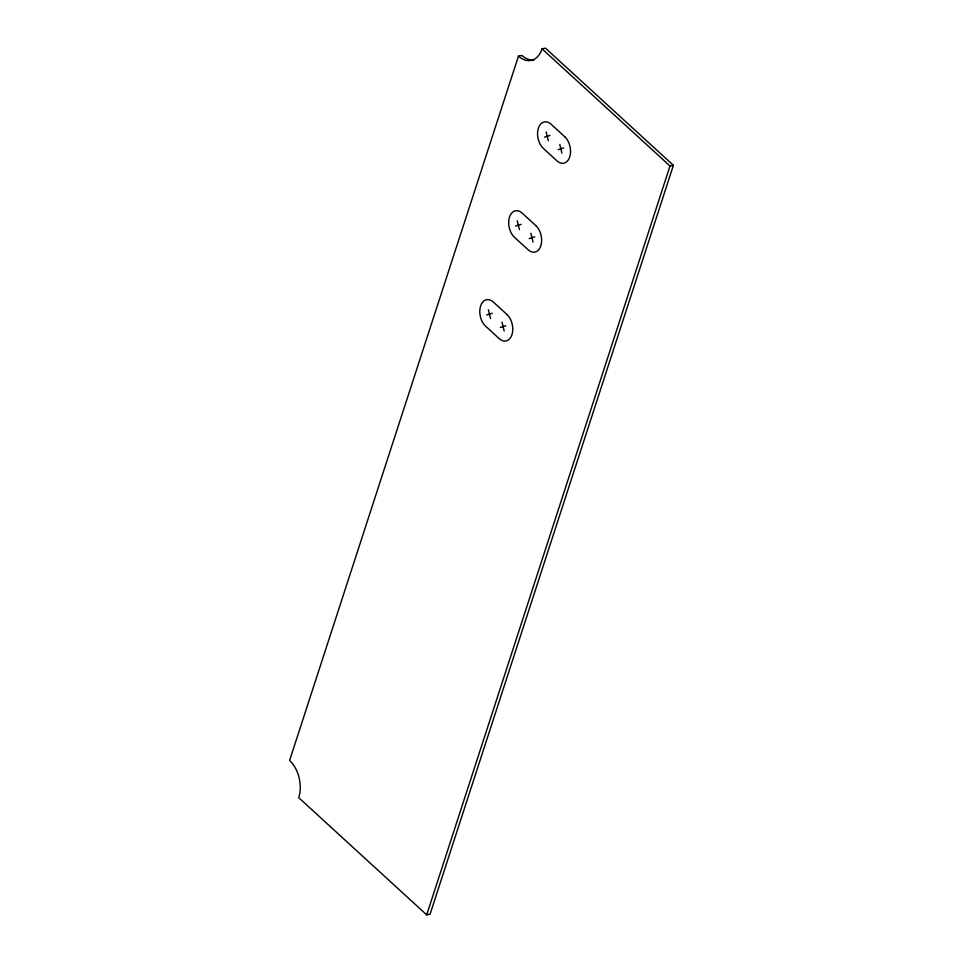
<?xml version="1.0" encoding="UTF-8"?>
<svg xmlns="http://www.w3.org/2000/svg" width="963" height="963" viewBox="0 0 963 963"><rect width="100%" height="100%" fill="white"/><g stroke="black" fill="none" stroke-linecap="round" stroke-linejoin="round"><path stroke-width="1.44" d="M518.479 56.083L289.598 760.469A27.12 17.394 78.5 0 1 298.735 797.677L426.693 914.85L430.088 914.164L673.402 165.323L545.443 48.15L542.049 48.836A27.12 17.394 78.5 0 1 518.479 56.083L521.874 55.397A27.12 17.394 78.5 0 0 534.236 59.79M426.693 914.85L669.995 166.021L673.402 165.323M544.444 137.179L550.005 135.47M558.071 149.662L563.632 147.953M515.566 226.064L521.127 224.355M529.193 238.547L534.754 236.838M486.688 314.949L492.237 313.24M500.315 327.432L505.876 325.723M542.049 48.836L669.995 166.021M559.78 144.426L561.923 153.189M546.141 131.943L548.296 140.718M530.89 233.311L533.045 242.074M517.263 220.828L519.418 229.591M502.012 322.196L504.167 330.959M488.385 309.713L490.54 318.476M564.763 136.77L551.137 124.287A14.686 9.425 78.5 0 0 538.365 128.211A14.686 9.425 78.5 0 0 543.313 148.362L556.939 160.845A14.686 9.425 78.5 0 0 569.711 156.921A14.686 9.425 78.5 0 0 564.763 136.77M535.885 225.655L522.259 213.172A14.686 9.425 78.5 0 0 509.487 217.096A14.686 9.425 78.5 0 0 514.435 237.247L528.061 249.73A14.686 9.425 78.5 0 0 540.833 245.806A14.686 9.425 78.5 0 0 535.885 225.655M507.007 314.54L493.369 302.057A14.686 9.425 78.5 0 0 480.609 305.981A14.686 9.425 78.5 0 0 485.557 326.132L499.183 338.615A14.686 9.425 78.5 0 0 511.955 334.691A14.686 9.425 78.5 0 0 507.007 314.54"/></g></svg>
